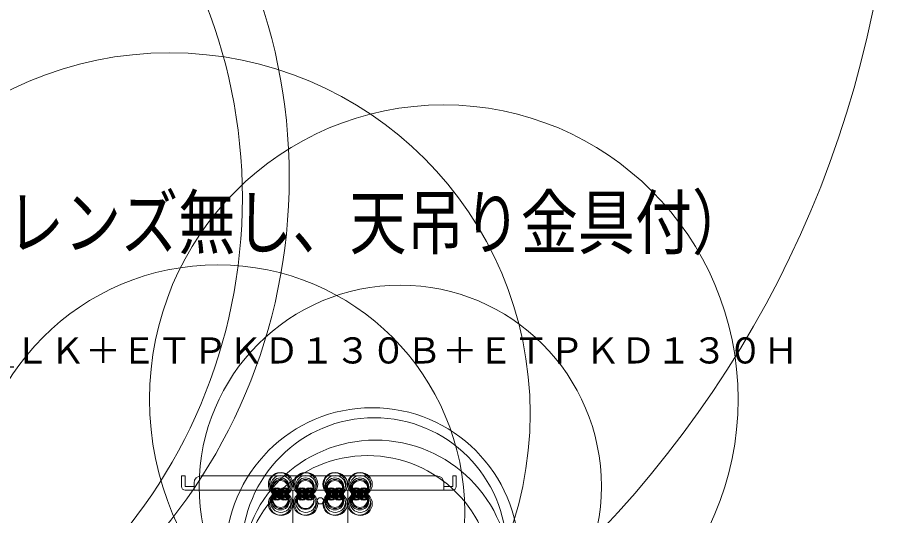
# Model space of a CAD drawing. Units: millimetres, scale not verified. Extents: x -71 to 62, y -59 to 138.
# Drawn here: x 6.7 to 55.86, y 38.43 to 66.32 of the extents above; entities that cross this region are included whole.
import ezdxf
from ezdxf.enums import TextEntityAlignment as Align

# ---------------------------------------------------------------- set-up
doc = ezdxf.new("R2010")
doc.units = ezdxf.units.MM
doc.header["$LTSCALE"] = 0.125
doc.layers.add('0-1_MOJI1', color=7, linetype='Continuous')
doc.layers.add('0-3_TOUROKU', color=7, linetype='Continuous')
doc.layers.add('0-5_GAIKEI', color=1, linetype='Continuous', lineweight=18)
doc.styles.add('ＭＳ ゴシック', font='')
doc.styles.get('ＭＳ ゴシック').set_extended_font_data('MS Gothic')

msp = doc.modelspace()

# ---------------------------------------------------------------- linework, layer by layer
at = {"layer": '0-5_GAIKEI', "color": 7}
for p, q in [((15.8927, 40.6452), (15.8927, 40.0452)), ((15.8927, 40.6452), (16.0927, 40.6452)), ((16.0927, 40.0452), (16.0927, 40.6452)), ((30.1927, 40.6452), (16.9927, 40.6452)), ((31.0927, 40.6452), (31.2927, 40.6452)), ((31.0927, 40.6452), (31.0927, 40.0452)), ((31.2927, 40.6452), (31.2927, 40.0452)), ((16.0927, 40.0452), (16.5927, 40.0452)), ((31.0927, 39.8452), (16.0927, 39.8452)), ((16.5927, 40.2452), (16.5927, 39.8452)), ((21.1177, 39.8452), (21.1177, 39.7952)), ((21.7677, 39.7952), (21.7677, 39.8452)), ((22.1227, 35.7452), (22.1227, 39.8452)), ((22.5177, 39.8452), (22.5177, 39.7952)), ((23.1677, 39.7952), (23.1677, 39.8452)), ((24.1677, 39.8452), (24.1677, 39.7952)), ((24.8177, 39.7952), (24.8177, 39.8452)), ((25.2127, 39.8452), (25.2127, 35.7452)), ((25.5677, 39.8452), (25.5677, 39.7952)), ((26.2177, 39.7952), (26.2177, 39.8452)), ((30.5927, 39.8452), (30.5927, 40.2452)), ((30.5927, 40.0452), (31.0927, 40.0452)), ((21.7677, 39.7952), (21.1177, 39.7952)), ((21.1927, 39.7302), (21.1541, 39.7078)), ((21.1541, 39.7078), (21.1541, 39.5525)), ((21.1541, 39.5525), (21.1927, 39.5302)), ((21.1689, 39.7877), (21.1689, 39.7377)), ((21.7177, 39.7877), (21.1689, 39.7877)), ((21.7177, 39.7377), (21.1689, 39.7377)), ((21.1927, 39.7302), (21.6927, 39.7302)), ((21.6927, 39.5302), (21.1927, 39.5302)), ((21.7314, 39.7078), (21.6927, 39.7302)), ((21.6927, 39.5302), (21.7314, 39.5525)), ((21.7177, 39.7377), (21.7177, 39.7877)), ((21.7314, 39.7078), (21.7314, 39.5525)), ((23.1677, 39.7952), (22.5177, 39.7952)), ((22.5927, 39.7302), (22.5541, 39.7078)), ((22.5541, 39.7078), (22.5541, 39.5525)), ((22.5541, 39.5525), (22.5927, 39.5302)), ((22.5689, 39.7877), (22.5689, 39.7377)), ((23.1177, 39.7877), (22.5689, 39.7877)), ((23.1177, 39.7377), (22.5689, 39.7377)), ((22.5927, 39.7302), (23.0927, 39.7302)), ((23.0927, 39.5302), (22.5927, 39.5302)), ((23.1314, 39.7078), (23.0927, 39.7302)), ((23.0927, 39.5302), (23.1314, 39.5525)), ((23.1177, 39.7377), (23.1177, 39.7877)), ((23.1314, 39.7078), (23.1314, 39.5525)), ((24.8177, 39.7952), (24.1677, 39.7952)), ((24.2427, 39.7302), (24.2041, 39.7078)), ((24.2041, 39.7078), (24.2041, 39.5525)), ((24.2041, 39.5525), (24.2427, 39.5302)), ((24.2189, 39.7877), (24.2189, 39.7377)), ((24.7677, 39.7877), (24.2189, 39.7877)), ((24.7677, 39.7377), (24.2189, 39.7377)), ((24.2427, 39.7302), (24.7427, 39.7302)), ((24.7427, 39.5302), (24.2427, 39.5302)), ((24.7814, 39.7078), (24.7427, 39.7302)), ((24.7427, 39.5302), (24.7814, 39.5525)), ((24.7677, 39.7377), (24.7677, 39.7877)), ((24.7814, 39.7078), (24.7814, 39.5525)), ((26.2177, 39.7952), (25.5677, 39.7952)), ((25.6427, 39.7302), (25.6041, 39.7078)), ((25.6041, 39.7078), (25.6041, 39.5525)), ((25.6041, 39.5525), (25.6427, 39.5302)), ((25.6189, 39.7877), (25.6189, 39.7377)), ((26.1677, 39.7877), (25.6189, 39.7877)), ((26.1677, 39.7377), (25.6189, 39.7377)), ((25.6427, 39.7302), (26.1427, 39.7302)), ((26.1427, 39.5302), (25.6427, 39.5302)), ((26.1814, 39.7078), (26.1427, 39.7302)), ((26.1427, 39.5302), (26.1814, 39.5525)), ((26.1677, 39.7377), (26.1677, 39.7877)), ((26.1814, 39.7078), (26.1814, 39.5525))]:
    msp.add_line(p, q, dxfattribs=at)
at = {"layer": '0-5_GAIKEI'}
for p, q in [((21.2984, 39.7078), (21.2984, 39.5525)), ((21.5871, 39.7078), (21.5871, 39.5525)), ((22.6984, 39.7078), (22.6984, 39.5525)), ((22.9871, 39.7078), (22.9871, 39.5525)), ((24.3484, 39.7078), (24.3484, 39.5525)), ((24.6371, 39.7078), (24.6371, 39.5525)), ((25.7484, 39.7078), (25.7484, 39.5525)), ((26.0371, 39.7078), (26.0371, 39.5525))]:
    msp.add_line(p, q, dxfattribs=at)
for centre, radius in [((-3.7621, 78.7016), 59.6214), ((-9.1797, 57.3706), 31.1097), ((-10.4449, 56.2201), 29.7486), ((15.2191, 44.1314), 20.2158), ((30.5951, 44.9363), 16.4978), ((17.9201, 38.6173), 13.8489), ((28.1564, 40.0568), 11.2722), ((26.5793, 36.2461), 8.2167), ((26.6921, 36.4913), 7.4131), ((26.7593, 35.1039), 7.543), ((26.3188, 34.7432), 7.0359), ((21.4071, 40.1739), 0.6469), ((21.4801, 40.1801), 0.6533), ((22.8071, 40.1739), 0.6469), ((22.8801, 40.1801), 0.6533), ((24.4571, 40.1739), 0.6469), ((24.5301, 40.1801), 0.6533), ((25.8571, 40.1739), 0.6469), ((25.9301, 40.1801), 0.6533), ((21.4607, 40.0967), 0.5677), ((21.4368, 40.0293), 0.4993), ((21.4444, 39.9884), 0.4583), ((21.4425, 39.9549), 0.4248), ((22.8607, 40.0967), 0.5677), ((22.8368, 40.0293), 0.4993), ((22.8444, 39.9884), 0.4583), ((22.8425, 39.9549), 0.4248), ((24.5107, 40.0967), 0.5677), ((24.4868, 40.0293), 0.4993), ((24.4944, 39.9884), 0.4583), ((24.4925, 39.9549), 0.4248), ((25.9107, 40.0967), 0.5677), ((25.8868, 40.0293), 0.4993), ((25.8944, 39.9884), 0.4583), ((25.8925, 39.9549), 0.4248), ((21.1851, 39.7483), 0.2262), ((21.269, 39.7513), 0.2296), ((21.211, 39.6947), 0.1667), ((21.2572, 39.729), 0.2043), ((21.2426, 39.6969), 0.1692), ((21.6181, 39.7483), 0.2262), ((21.702, 39.7513), 0.2296), ((21.644, 39.6947), 0.1667), ((21.6902, 39.729), 0.2043), ((21.6756, 39.6969), 0.1692), ((22.5851, 39.7483), 0.2262), ((22.669, 39.7513), 0.2296), ((22.611, 39.6947), 0.1667), ((22.6572, 39.729), 0.2043), ((22.6426, 39.6969), 0.1692), ((23.0181, 39.7483), 0.2262), ((23.102, 39.7513), 0.2296), ((23.044, 39.6947), 0.1667), ((23.0902, 39.729), 0.2043), ((23.0756, 39.6969), 0.1692), ((24.2351, 39.7483), 0.2262), ((24.319, 39.7513), 0.2296), ((24.261, 39.6947), 0.1667), ((24.3072, 39.729), 0.2043), ((24.2926, 39.6969), 0.1692), ((24.6681, 39.7483), 0.2262), ((24.752, 39.7513), 0.2296), ((24.694, 39.6947), 0.1667), ((24.7402, 39.729), 0.2043), ((24.7256, 39.6969), 0.1692), ((25.6351, 39.7483), 0.2262), ((25.719, 39.7513), 0.2296), ((25.661, 39.6947), 0.1667), ((25.7072, 39.729), 0.2043), ((25.6926, 39.6969), 0.1692), ((26.0681, 39.7483), 0.2262), ((26.152, 39.7513), 0.2296), ((26.094, 39.6947), 0.1667), ((26.1402, 39.729), 0.2043), ((26.1256, 39.6969), 0.1692), ((21.4071, 39.0865), 0.6469), ((21.4801, 39.0803), 0.6533), ((21.4607, 39.1637), 0.5677), ((21.4368, 39.2311), 0.4993), ((21.1851, 39.512), 0.2262), ((21.4444, 39.2719), 0.4583), ((21.4425, 39.3054), 0.4248), ((21.269, 39.509), 0.2296), ((21.211, 39.5656), 0.1667), ((21.2572, 39.5314), 0.2043), ((21.2426, 39.5634), 0.1692), ((21.2321, 39.6679), 0.1384), ((21.2321, 39.5924), 0.1384), ((21.223, 39.6581), 0.1282), ((21.223, 39.6022), 0.1282), ((21.2266, 39.6414), 0.1112), ((21.2266, 39.6189), 0.1112), ((21.2261, 39.6397), 0.1095), ((21.2261, 39.6206), 0.1095), ((21.6181, 39.512), 0.2262), ((21.702, 39.509), 0.2296), ((21.644, 39.5656), 0.1667), ((21.6902, 39.5314), 0.2043), ((21.6756, 39.5634), 0.1692), ((21.6652, 39.6679), 0.1384), ((21.6652, 39.5924), 0.1384), ((21.656, 39.6581), 0.1282), ((21.656, 39.6022), 0.1282), ((21.6596, 39.6414), 0.1112), ((21.6596, 39.6189), 0.1112), ((21.6591, 39.6397), 0.1095), ((21.6591, 39.6206), 0.1095), ((22.8071, 39.0865), 0.6469), ((22.8801, 39.0803), 0.6533), ((22.8607, 39.1637), 0.5677), ((22.8393, 39.2459), 0.4843), ((22.5851, 39.512), 0.2262), ((22.8444, 39.2719), 0.4583), ((22.669, 39.509), 0.2296), ((22.611, 39.5656), 0.1667), ((22.6572, 39.5314), 0.2043), ((22.6426, 39.5634), 0.1692), ((22.6321, 39.6679), 0.1384), ((22.6321, 39.5924), 0.1384), ((22.623, 39.6581), 0.1282), ((22.6248, 39.6087), 0.1215), ((22.6266, 39.6414), 0.1112), ((22.6266, 39.6189), 0.1112), ((22.6261, 39.6397), 0.1095), ((23.0181, 39.512), 0.2262), ((23.102, 39.509), 0.2296), ((23.044, 39.5656), 0.1667), ((23.0902, 39.5314), 0.2043), ((23.0756, 39.5634), 0.1692), ((23.0652, 39.6679), 0.1384), ((23.0652, 39.5924), 0.1384), ((23.056, 39.6581), 0.1282), ((23.056, 39.6022), 0.1282), ((23.0596, 39.6414), 0.1112), ((23.0596, 39.6189), 0.1112), ((23.0591, 39.6397), 0.1095), ((23.0591, 39.6206), 0.1095), ((23.6677, 39.2452), 0.175), ((24.4571, 39.0865), 0.6469), ((24.5301, 39.0803), 0.6533), ((24.5107, 39.1637), 0.5677), ((24.4868, 39.2311), 0.4993), ((24.2351, 39.512), 0.2262), ((24.4944, 39.2719), 0.4583), ((24.4925, 39.3054), 0.4248), ((24.319, 39.509), 0.2296), ((24.261, 39.5656), 0.1667), ((24.3072, 39.5314), 0.2043), ((24.2926, 39.5634), 0.1692), ((24.2821, 39.6679), 0.1384), ((24.2821, 39.5924), 0.1384), ((24.273, 39.6581), 0.1282), ((24.273, 39.6022), 0.1282), ((24.2766, 39.6414), 0.1112), ((24.2766, 39.6189), 0.1112), ((24.2761, 39.6397), 0.1095), ((24.2761, 39.6206), 0.1095), ((24.6681, 39.512), 0.2262), ((24.752, 39.509), 0.2296), ((24.694, 39.5656), 0.1667), ((24.7402, 39.5314), 0.2043), ((24.7256, 39.5634), 0.1692), ((24.7152, 39.6679), 0.1384), ((24.7152, 39.5924), 0.1384), ((24.706, 39.6581), 0.1282), ((24.706, 39.6022), 0.1282), ((24.7096, 39.6414), 0.1112), ((24.7096, 39.6189), 0.1112), ((24.7091, 39.6397), 0.1095), ((24.7091, 39.6206), 0.1095), ((25.8571, 39.0865), 0.6469), ((25.9301, 39.0803), 0.6533), ((25.9107, 39.1637), 0.5677), ((25.8868, 39.2311), 0.4993), ((25.6351, 39.512), 0.2262), ((25.8944, 39.2719), 0.4583), ((25.8925, 39.3054), 0.4248), ((25.719, 39.509), 0.2296), ((25.661, 39.5656), 0.1667), ((25.7072, 39.5314), 0.2043), ((25.6926, 39.5634), 0.1692), ((25.6821, 39.6679), 0.1384), ((25.6821, 39.5924), 0.1384), ((25.673, 39.6581), 0.1282), ((25.673, 39.6022), 0.1282), ((25.6766, 39.6414), 0.1112), ((25.6766, 39.6189), 0.1112), ((25.6761, 39.6397), 0.1095), ((25.6761, 39.6206), 0.1095), ((26.0681, 39.512), 0.2262), ((26.152, 39.509), 0.2296), ((26.094, 39.5656), 0.1667), ((26.1402, 39.5314), 0.2043), ((26.1256, 39.5634), 0.1692), ((26.1152, 39.6679), 0.1384), ((26.1152, 39.5924), 0.1384), ((26.106, 39.6581), 0.1282), ((26.106, 39.6022), 0.1282), ((26.1096, 39.6414), 0.1112), ((26.1096, 39.6189), 0.1112), ((26.1091, 39.6397), 0.1095), ((26.1091, 39.6206), 0.1095)]:
    msp.add_circle(centre, radius, dxfattribs=at)
at = {"layer": '0-5_GAIKEI', "color": 7}
for centre, radius, start, end in [((16.9927, 40.2452), 0.4, 90, 180), ((30.1927, 40.2452), 0.4, 0, 90), ((16.0927, 40.0452), 0.2, 180, 270), ((31.0927, 40.0452), 0.2, 270, 0)]:
    msp.add_arc(centre, radius, start, end, dxfattribs=at)

# ---------------------------------------------------------------- texts
at = {"layer": '0-1_MOJI1', "style": 'ＭＳ ゴシック', "width": 0.8}
msp.add_text('ＤＬＰ方式プロジェクター（レンズ無し、天吊り金具付）', height=2.933, dxfattribs=at).set_placement((-35.5007, 52.5001), align=Align.BOTTOM_LEFT)
at = {"layer": '0-3_TOUROKU', "style": 'ＭＳ ゴシック'}
msp.add_text('ＰＴＤＺ６８０ＬＳ＿ＬＫ＋ＥＴＰＫＤ１３０Ｂ＋ＥＴＰＫＤ１３０Ｈ', height=1.466, dxfattribs=at).set_placement((-13.5007, 46.5001), align=Align.BOTTOM_LEFT)

doc.saveas('drawing.dxf')
